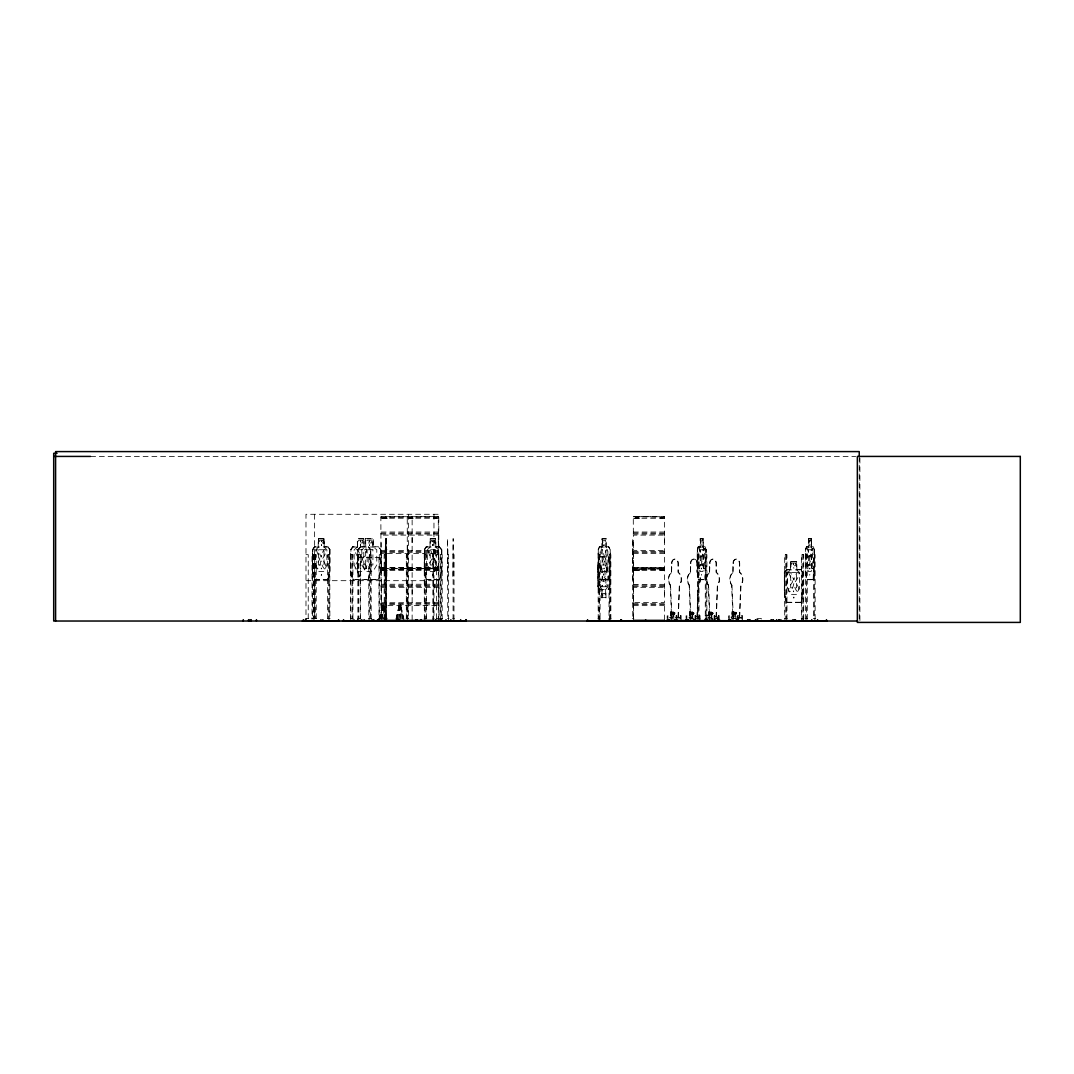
<?xml version="1.0" encoding="UTF-8"?>
<svg xmlns="http://www.w3.org/2000/svg" width="1074" height="1074" viewBox="0 0 1074 1074"><rect width="100%" height="100%" fill="white"/><g stroke="black" fill="none" stroke-linecap="round" stroke-linejoin="round"><path stroke-width="0.75" stroke-dasharray="5 3.75" d="M381.136 594.956L381.136 605.642L438.34 605.642L438.299 619.953M438.299 594.956L438.34 553.432L381.109 553.432L381.136 542.732M407.301 619.953L407.301 594.956M407.274 602.581L407.301 542.732M412.134 594.956L412.134 516.648L412.188 517.332M412.134 542.732L412.134 535.107M438.299 542.732L438.299 516.648L438.367 517.332M633.392 594.956L633.392 619.953M633.392 542.732L633.365 602.581L664.43 602.581L664.39 516.648L664.457 517.332M664.39 594.956L664.39 587.33L633.365 587.33M664.39 542.732L664.39 535.107L633.365 535.107L633.365 550.358L664.39 550.452M386.063 568.629L386.049 549.579L385.714 557.218C385.042 528.932 385.069 590.109 385.727 560.87L386.116 568.992L386.103 568.079M386.103 544.693L386.116 545.377L386.103 544.612M386.076 541.618L386.076 541.524M386.452 579.705L386.452 546.76M386.895 571.543L386.721 579.705L385.177 579.705L385.029 571.543L385.445 579.705M386.103 575.087L386.116 574.617M381.109 516.742L438.34 516.648L380.867 516.755L381.136 619.953M381.136 550.452L438.34 550.358L438.34 535.107L381.109 535.107M407.301 550.452L407.247 517.332M438.299 553.432L438.313 550.452M438.299 605.642L438.34 587.33L381.109 587.33L380.746 585.706L381.136 584.256L438.34 584.256M664.457 517.265L633.271 516.661L664.457 516.728L633.271 516.661L633.365 535.107M664.39 619.953L664.39 602.675M369.214 568.052L369.12 568.79M382.384 619.242L382.975 605.092M399.246 619.242L399.823 605.092M386.627 565.005L386.345 571.543L385.566 565.005M677.989 617.268L679.318 585.276A8.297 6.417 -90 0 0 677.989 572.214L677.989 563.259A4.148 3.209 -90 0 0 674.767 559.098A4.148 3.209 -90 0 0 671.559 563.259L671.559 572.214A8.297 6.417 -90 0 0 670.23 585.276L671.559 617.268M678.312 617.268L679.641 585.276A8.297 6.417 -90 0 0 678.312 572.214L678.312 563.259A4.148 3.209 -90 0 0 675.103 559.098L674.767 559.098M696.905 617.268L698.234 585.276A8.297 6.417 -90 0 0 696.905 572.214L696.905 563.259A4.148 3.209 -90 0 0 693.683 559.098A4.148 3.209 -90 0 0 690.475 563.259L690.475 572.214A8.297 6.417 -90 0 0 689.146 585.276L690.475 617.268M697.227 617.268L698.556 585.276A8.297 6.417 -90 0 0 697.227 572.214L697.227 549.673L698.14 546.76L700.382 546.76M716.022 617.268L717.351 585.276A8.297 6.417 -90 0 0 716.022 572.214L716.022 563.259A4.148 3.209 -90 0 0 712.8 559.098A4.148 3.209 -90 0 0 709.592 563.259L709.592 572.214A8.297 6.417 -90 0 0 708.263 585.276L709.592 617.268M716.345 617.268L717.674 585.276A8.297 6.417 -90 0 0 716.345 572.214L716.345 563.259A4.148 3.209 -90 0 0 713.136 559.098L712.8 559.098M739.382 617.268L740.711 585.276A8.297 6.417 -90 0 0 739.382 572.214L739.382 563.259A4.148 3.209 -90 0 0 736.173 559.098A4.148 3.209 -90 0 0 732.951 563.259L732.951 572.214A8.297 6.417 -90 0 0 731.622 585.276L732.951 617.268M739.704 617.268L741.033 585.276A8.297 6.417 -90 0 0 739.704 572.214L739.704 563.259A4.148 3.209 -90 0 0 736.495 559.098L736.173 559.098M385.15 619.376L385.002 549.673L385.821 546.76M385.284 571.583L385.445 546.76M381.122 602.756L438.313 602.675M633.378 584.444L664.39 584.35M381.7 619.242L382.854 605.092M398.561 619.242L399.703 605.092M674.338 612.61L674.351 613.496L670.673 613.227L674.365 612.959L674.244 614.073M671.022 613.415L671.8 612.247L673.062 612.516M671.049 613.106C672.942 615.174 672.056 612.569 674.405 613.845M674.754 612.355C672.552 613.724 672.512 613.657 673.613 612.368M673.264 613.496L673.049 612.717M674.848 612.516L674.297 614.247M692.314 612.355C696.69 614.529 687.011 613.966 690.609 612.918M689.991 613.294L690.528 612.355M691.025 614.113C691.132 612.019 690.636 613.361 691.388 613.764M692.18 612.972C692.851 614.328 690.985 612.892 690.475 613.67M692.112 613.496L692.206 612.771M693.965 613.496L693.764 612.516M712.277 614.073L712.492 612.999L708.733 613.106M712.008 612.489C710.384 612.784 710.505 615.147 709.283 612.972M710.518 612.704L709.538 613.415L710.867 612.704M710.223 613.549L709.498 613.16M711.23 613.496L710.263 614.207L709.726 612.918M711.632 612.972L712.344 613.63M712.545 613.241L709.109 613.16M713.082 613.496L712.317 612.851M735.153 612.368L736.106 613.227L732.643 612.972M733.515 612.999C733.193 613.093 734.401 613.845 734.106 613.308M734.106 612.247L732.857 613.294L734.16 612.972M732.575 613.496L733.904 614.247L736.361 613.227L733.73 612.583L732.965 613.67M733.73 614.113L735.005 612.368M734.656 612.972L734.106 612.395L734.227 614.086M734.361 612.596L734.992 613.496M734.992 612.972C734.697 615.187 732.401 610.878 733.703 614.207M735.891 612.704L735.583 613.469M735.891 614.207L736.24 612.516M672.619 612.717C670.646 613.079 673.197 614.328 673.465 612.704M673.935 613.872L674.177 613.469M691.213 613.147L692.086 613.227M701.443 556.493L701.577 556.493M709.444 612.918L709.927 613.549L709.981 612.516M709.86 613.737L710.357 612.368L712.868 612.704L712.532 614.073L710.478 614.247M711.767 613.952L712.451 612.838L712.572 613.751L711.431 612.355L710.33 613.026M733.69 613.227L733.811 614.086L735.757 613.858M735.932 613.361L735.032 613.737L735.368 612.489M809.783 555.835L809.662 556.708L809.729 555.835M704.933 579.705L705.833 549.754L704.906 546.76M809.756 541.068L809.85 541.846L809.783 540.96M813.166 579.705L814.065 549.754L813.139 546.76M438.367 568.938L381.082 569.556L381.163 568.777L438.662 568.388L380.76 568.468L438.528 569.019M633.432 568.911L633.271 568.146L664.511 568.146L633.016 569.207L664.618 569.019M380.491 619.242L382.639 605.092L379.981 619.242M397.34 619.242L399.488 605.092M603.843 556.493L604.031 556.493M598.137 564.951L599.373 556.775M608.542 579.436L609.871 571.543M608.636 579.705L610.005 571.583M610.233 571.583L608.864 579.705L599.265 579.705L598.043 571.583L599.507 579.705M396.843 619.242L399.407 605.092M691.28 612.851L692.059 612.717L691.804 613.751M710.921 613.751L710.8 612.972M734.415 613.227L734.146 613.845L734.052 612.583M672.19 613.549L672.431 612.596M692.891 613.616L692.341 614.059L691.616 612.395L690.81 613.549L691.347 612.596M672.942 613.791L671.76 613.737L672.686 613.093M675.036 613.737L673.371 613.63L674.123 613.872M673.734 612.851L673.841 614.1L673.089 612.381M674.203 613.724C676.231 613.16 671.921 611.885 672.351 613.415M691.361 614.247L692.448 612.704L693.039 613.872M692.945 612.61L692.408 613.764L693.67 612.355M692.73 612.704C694.999 612.918 690.73 614.476 694.032 613.496M692.676 613.2L693.16 614.073L693.415 612.704M710.384 613.657L711.095 613.952L711.552 612.704L712.183 614.207L713.149 613.496M710.505 613.227L711.163 614.086L711.297 612.972M711.847 612.704L712.223 613.751L712.196 612.717M734.562 613.737L734.589 612.972M735.959 614.207L734.482 612.381M735.905 613.241L735.583 613.616C735.609 613.12 735.583 613.187 735.328 613.872M327.852 579.436L329.584 571.543L329.584 549.781L327.852 547.028M327.986 579.705L329.973 571.583L329.973 549.673L328.134 546.76L323.999 546.76M379.283 619.242L382.425 605.092L383.794 605.092L387.083 619.242M396.131 619.242L399.273 605.092L400.642 605.092L403.931 619.242M379.095 619.242L382.398 605.092M395.957 619.242L399.246 605.092M800.949 602.527L802.828 594.365L802.855 572.509L800.788 569.851M432.607 556.708L432.795 555.929L432.983 556.708M439.602 579.705L441.763 571.583L441.763 549.646L439.736 546.76L435.802 546.76M441.763 571.583L439.79 579.705L426.029 579.705M321.421 541.068L321.314 541.524M671.411 612.918L672.069 613.254L671.317 613.348M674.096 612.368C675.506 614.865 674.553 611.119 672.337 612.583M693.28 613.858C688.756 615.577 692.139 609.764 693.885 613.227M321.368 555.835L321.609 556.708L321.475 555.835M432.513 541.82L432.741 540.96L433.064 541.82M432.513 556.681L432.741 555.835L433.064 556.694M412.134 619.953L412.161 587.33M673.962 613.657C672.7 615.013 672.928 610.596 673.505 613.737M711.995 613.657L711.069 613.63M793.713 563.89L793.511 564.669M793.511 579.544L793.834 579.222M793.418 564.642L793.646 563.783M793.418 579.517L793.646 578.658M360.287 556.708L360.569 555.835M691.388 613.227L692.18 612.368M691.75 612.704L691.361 613.496M712.478 613.872C708.115 615.456 711.364 610.126 712.102 614.073M710.854 613.227L710.075 612.355M735.515 613.872L735.14 612.851M360.502 541.068L360.81 541.86L360.569 540.96M368.275 579.436L370.664 571.543M368.436 579.705L370.892 571.583L370.745 549.646M380.76 571.543L378.343 579.436L352.782 579.436M360.179 556.681L360.542 555.808M600.138 571.489L602.138 564.951L602.165 549.754L605.884 549.754L605.884 565.005L607.871 571.489L607.871 586.74L605.87 589.451L606.005 597.896L601.762 597.896L601.762 589.733M673.17 613.227L674.526 613.106M698.395 546.76L697.321 549.781L697.429 619.376M698.449 547.028L697.576 549.781L698.369 579.705M806.641 546.76L805.554 549.781L805.46 571.583L806.359 579.705L813.421 579.705L814.414 571.583L814.414 549.646L814.32 619.376M805.809 549.781L806.681 547.028M672.029 612.798C671.29 614.878 673.089 610.596 672.364 612.851M690.381 613.16L691.025 612.355M690.716 613.053L690.864 612.516M691.616 613.643L690.851 614.247L690.099 613.496M692.032 613.737L692.032 612.717M709.041 613.348L709.646 612.355M711.028 613.952L711.23 612.972M733.193 613.415L733.22 612.717M734.16 613.496L733.542 614.207M734.925 612.972L735.959 612.247M438.447 604.931L380.854 604.514M369.443 541.068L369.08 541.86L369.362 540.96M369.067 556.694L369.429 555.808L369.805 556.681M664.699 604.514L633.177 604.662M438.514 586.444L380.921 586.35M664.564 586.525L633.177 586.35M604.031 545.364L603.843 545.498M633.177 533.026L664.699 533.16M633.177 585.236L664.699 585.384M412.335 569.502L412.161 568.777M633.083 551.486L664.699 551.486M633.083 603.709L664.699 603.709M664.672 552.291L633.177 552.452M598.205 619.376L598.043 549.673L599.305 546.76L602.259 546.76M598.272 571.583L598.272 549.673L599.547 546.76M598.406 549.781L599.601 547.028M608.434 589.451L609.629 586.699L609.629 564.951L608.434 557.057M608.488 589.733L609.871 586.699M610.099 619.376L610.233 549.646L610.005 586.807L608.73 589.733L605.763 589.733M674.002 613.227C675.801 611.952 674.244 615.63 672.445 614.247M693.079 613.966L693.616 613.227M712.21 613.361L712.8 612.838L712.21 613.616M712.559 613.616L712.532 612.704M735.583 613.616L735.583 612.838L736.334 613.227M380.854 603.628L438.554 603.642M408.201 518.245L413.584 518.245M408.201 570.455L413.584 570.455M434.366 518.245L437.091 518.245M434.366 570.455L437.091 570.455M660.456 518.245L663.182 518.245M660.456 570.455L663.182 570.455M672.149 614.207C673.653 612.395 669.854 613.267 672.606 613.469M732.092 613.106L735.865 612.999M382.586 518.245L387.405 518.245M382.586 570.455L387.405 570.455M634.841 518.245L639.661 518.245M634.841 570.455L639.661 570.455M424.337 619.376L424.243 549.673L426.083 546.76L430.218 546.76M426.217 579.705L424.243 571.583L424.445 549.673L426.284 546.76M426.365 547.028L424.633 549.781L424.633 571.543L426.365 579.436M328.188 579.705L314.427 579.705L312.453 571.583L312.453 549.646L314.481 546.76L318.414 546.76M312.641 549.754L314.682 546.76M314.763 547.028L312.829 549.754L312.829 571.543L314.763 579.436M350.58 619.376L350.701 549.673L352.836 546.76M352.943 547.028L350.916 549.781L350.768 571.543L352.782 579.705M802.855 594.405L801.123 602.527L786.45 602.527L784.329 594.405L784.329 572.469L786.678 569.582M784.53 572.576L786.772 569.851M679.882 618.006L679.815 617.282L669.867 617.657L679.748 618.047L679.815 617.282M741.275 618.006C721.768 613.241 735.14 622.759 741.221 617.282M673.277 613.643L672.297 613.294M710.921 614.059L711.189 613.227M412.188 568.938L412.188 568.133M691.804 614.059L692.931 614.1M693.227 613.63L692.73 613.845M360.461 546.76L357.629 549.646L357.629 571.583L360.381 579.705M360.569 547.028L357.897 549.754L358.004 619.376M633.392 568.75L664.658 568.978M321.193 568.106L321.542 568.925L321.247 568.173M381.203 567.743L438.246 567.743M664.363 518.272L633.459 518.245M664.363 570.495L633.432 570.495M709.417 612.516L710.424 612.61M711.767 612.516L711.095 612.838M793.471 590.928L793.726 591.801L793.485 591.036M693.415 614.073L693.012 612.368M712.438 613.845L712.129 612.368M733.824 612.596L732.804 612.918M735.891 614.073L735.489 612.368M438.246 518.245L381.203 518.245M360.77 568.227L360.421 568.965L360.77 568.106M672.566 612.368L672.418 614.086M710.76 612.838L711.646 612.368M733.958 612.368L733.247 613.67M733.663 612.771L734.455 612.516M357.494 547.028L354.138 549.754L354.138 565.005L357.494 571.543L363.777 571.543L367.147 565.005L367.147 549.754L363.777 547.028M321.394 574.402L321.408 575.248M664.564 569.448L633.338 569.556M692.529 612.851L691.978 612.516M691.898 612.623L692.408 613.751M369.161 568.213L369.268 568.871M688.971 617.282C699.778 622.423 704.383 613.281 689.105 618.033M698.677 617.268L698.677 618.047M708.088 617.282C718.895 622.423 723.5 613.281 708.222 618.033M717.781 617.268L717.781 618.047M604.004 545.498L604.018 544.572L603.816 545.444M733.69 612.395L736.24 612.704M690.461 612.355L691.32 612.355M690.958 612.355L691.817 612.355M734.039 614.207L734.562 613.227M735.811 613.482L735.207 612.704M604.004 575.234L603.83 574.348M360.34 574.308L360.824 575.127L360.542 574.402M701.537 545.404L701.51 544.652M711.646 613.214L711.028 612.61M733.435 613.267L732.71 613.348M670.055 617.282L670.122 618.047M731.448 617.282L731.515 618.047M360.528 544.961L360.408 545.404M432.661 545.498L433.023 544.746L432.835 545.498M701.523 575.248L701.523 574.295M809.756 575.248L809.769 574.295M793.699 567.475L793.887 568.28M407.274 568.965L407.14 569.448M432.634 574.348L433.064 575.127L432.674 574.295M432.809 575.248L432.822 574.402L432.728 575.14M793.834 597.117L793.78 597.963M360.528 575.248L360.327 574.348M793.686 578.631L793.565 579.316M90.605 456.423L855.669 456.423M438.367 517.265L380.961 517.238M381.109 532.033L438.34 532.033M633.365 532.033L664.43 532.033M380.894 533.107L438.622 533.16M380.894 534.047L438.554 534.047M633.15 534.047L664.645 534.047M365.402 538.598L373.255 538.598L373.161 546.76L378.545 546.76M318.414 538.866L323.999 538.866M363.938 538.866L357.494 538.866L357.655 547.028M385.566 538.866L386.345 538.866M430.218 538.866L435.802 538.866M606.112 538.866L602.165 538.866L602.165 547.028L600.165 549.754L600.057 621.027M700.221 538.866L703.188 538.866M808.467 538.866L811.42 538.866M385.928 540.222L385.928 542.947M432.903 541.524L432.983 541.846M701.564 541.524L701.577 541.618M321.287 541.618L321.475 540.96M321.556 545.498L321.314 544.572L321.596 545.444M360.354 545.498L360.636 544.572L360.314 545.444M360.381 546.76L368.516 546.76M386.09 546.76L386.895 549.754M606.018 546.76L608.837 546.76L610.233 549.646M808.615 546.76L806.386 546.76L805.46 549.673L805.661 619.376M811.259 546.76L813.394 546.76L814.32 549.754M314.561 547.028L328.04 547.028M352.782 547.028L378.424 547.028L380.76 549.781M385.19 547.028L386.707 547.028M426.177 547.028L439.655 547.028M599.373 547.028L608.77 547.028M698.194 547.028L705.121 547.028M806.426 547.028L813.354 547.028M312.453 549.646L312.641 619.376M327.932 546.76L329.973 549.673M350.701 549.673L352.688 546.76L357.427 546.76L357.28 538.598L364.167 538.598L364.005 546.76M357.494 549.754L363.777 549.754L363.777 565.005L357.494 565.005M441.763 549.646L441.575 619.376M380.894 551.418L438.514 551.338M438.554 552.372L380.854 552.291M633.365 553.432L664.43 553.432M305.983 554.64L308.238 554.64L308.225 618.611M329.879 554.64L327.677 554.64L327.677 621.027M350.58 554.64L352.916 554.64L352.916 621.027M358.004 554.64L360.408 554.64L360.408 619.376M385.15 554.64L384.13 554.64L384.277 621.027M385.606 554.64L386.627 554.64M408.523 554.64L406.321 554.64L406.321 618.611M424.337 554.64L426.539 554.64L426.539 621.027M433.117 554.64L433.117 618.611L433.091 554.64L433.977 554.64M438.783 554.64L436.527 554.64L436.527 618.611M447.777 554.64L448.637 554.64L448.637 621.027M453.067 554.64L454.087 554.64L453.953 621.027M598.205 554.64L600.057 554.64M632.761 554.64L633.62 554.64L633.62 621.027M697.429 554.64L699.026 554.64L699.026 621.027M805.661 554.64L807.272 554.64L807.272 621.027M599.238 557.057L608.663 557.057M357.615 557.379L380.934 557.379M693.683 559.098L694.019 559.098A4.148 3.209 -90 0 1 697.227 563.259L696.905 563.259M790.706 561.689L796.653 561.689M671.559 563.259L671.894 563.259A4.148 3.209 -90 0 1 675.103 559.098M690.475 563.259L690.81 563.259A4.148 3.209 -90 0 1 694.019 559.098M709.592 563.259L709.927 563.259A4.148 3.209 -90 0 1 713.136 559.098M732.951 563.259L733.287 563.259A4.148 3.209 -90 0 1 736.495 559.098M602.138 564.951L605.884 565.005M381.136 567.743L438.299 567.743M381.082 569.489L438.367 569.489M786.504 569.582L790.679 569.582M796.68 569.582L801.056 569.582M786.584 569.851L800.976 569.851M381.163 570.495L438.299 570.455M312.453 571.583L314.615 579.705M350.701 571.583L352.621 579.705L378.612 579.705L381.015 571.583L380.934 549.673L378.451 546.76M697.482 571.583L698.113 579.705L705.188 579.705L706.182 549.646L706.088 619.376M814.159 571.583L813.354 579.436L806.426 579.436M671.559 572.214L671.894 563.259M690.475 572.214L690.81 563.259M709.592 572.214L709.927 563.259M732.951 572.214L733.287 563.259M784.329 572.469L784.503 594.405L786.624 602.527M802.855 572.509L800.882 569.582M321.542 574.295L321.193 575.181L321.582 574.348M314.561 579.436L328.04 579.436M385.19 579.436L386.707 579.436M426.177 579.436L439.655 579.436M599.373 579.436L608.77 579.436M698.194 579.436L705.121 579.436M447.777 579.705L447.509 538.598L447.777 619.376M632.761 579.705L632.479 538.598L632.761 619.376M305.983 580.685L438.783 580.685M380.894 585.317L438.581 585.397M670.23 585.276L670.565 585.276A8.297 6.417 -90 0 1 671.894 572.214M689.146 585.276L689.481 585.276A8.297 6.417 -90 0 1 690.81 572.214M708.263 585.276L708.598 585.276A8.297 6.417 -90 0 1 709.927 572.214M731.622 585.276L731.958 585.276A8.297 6.417 -90 0 1 733.287 572.214M597.775 564.911L598.003 586.847M599.238 589.451L608.663 589.451M602.004 589.733L599.185 589.733L597.775 586.847M601.896 597.627L605.87 597.627M786.584 602.259L800.976 602.259M633.365 605.642L664.43 605.642M691.253 612.583L693.307 612.489M712.424 612.489L709.35 613.348M690.233 613.348L690.569 613.227M671.559 613.67L671.814 613.361M705.202 615.617L710.29 615.617L710.29 619.067M732.374 618.382L737.878 618.382L737.878 619.067M305.714 618.611L308.493 618.611M311.809 618.611L316.454 618.611M327.449 618.611L330.107 618.611M350.352 618.611L353.145 618.611M357.749 618.611L360.649 618.611M368.583 618.611L371.389 618.611M378.746 618.611L381.646 618.611M383.888 618.611L386.868 618.611M406.093 618.611L408.751 618.611M424.109 618.611L426.767 618.611M432.822 618.611L434.232 618.611M436.259 618.611L439.038 618.611M439.763 618.611L442.407 618.611M447.522 618.611L448.905 618.611M452.812 618.611L454.342 618.611M598.003 618.611L600.259 618.611M608.797 618.611L611.066 618.611M632.492 618.611L633.875 618.611M697.214 618.611L699.241 618.611M705.081 618.611L707.095 618.611M784.517 618.611L787.202 618.611M801.244 618.611L803.929 618.611M805.46 618.611L807.487 618.611M813.313 618.611L815.341 618.611M369.295 575.234L369.644 574.348M433.023 568.106L432.768 568.978L432.997 568.213M733.609 612.247L732.159 613.429M369.335 544.948L369.657 545.444M809.863 568.106L809.769 568.992L809.85 568.213M701.617 568.106L701.537 568.992L701.617 568.213M604.098 568.106L603.964 568.992L604.071 568.213M368.369 546.76L370.892 549.646M370.517 549.754L368.275 547.028L370.664 549.754L370.664 619.376M600.138 586.74L602.138 589.451L602.138 597.627M439.534 546.76L441.575 549.754M439.454 547.028L441.387 549.754M608.596 546.76L610.099 549.754M598.137 586.74L599.467 589.451M599.413 589.733L597.909 586.74L597.909 564.951L599.144 556.775L608.77 556.775L610.005 564.911M706.088 549.754L705.162 546.76L703.027 546.76L703.027 538.598M357.897 571.543L360.569 579.436M600.165 565.005L602.165 571.543L605.884 571.543L607.871 565.005L607.871 549.754L605.884 547.028L606.018 538.598M784.705 594.365L786.772 602.259M350.916 571.543L352.943 579.436M403.757 619.242L400.602 605.092L403.045 619.242M383.754 605.092L386.909 619.242M386.197 619.242L383.633 605.092L385.942 620.812M608.528 556.775L609.871 564.951M598.406 571.543L599.601 579.436M400.401 605.092L402.79 620.812M805.809 571.543L806.614 579.705M400.186 605.092L401.327 619.242M384.479 619.242L383.337 605.092L383.794 619.242M386.439 547.028L386.627 549.754L386.372 538.598L385.553 538.598L385.566 547.028M731.958 585.276L733.287 617.268M708.598 585.276L709.927 617.268M689.481 585.276L690.81 617.268M670.565 585.276L671.894 617.268M400.065 605.092L400.642 619.242M859.898 458.088L859.898 621.027M859.24 456.423L859.24 621.027M815.126 619.376L815.126 554.64L813.528 554.64L813.528 619.376M811.514 546.76L811.514 538.598L808.36 538.598L808.467 547.028L807.004 549.754L807.004 565.005L808.467 571.543L811.165 571.543L812.615 565.005L812.615 549.754L811.165 547.028L811.165 538.866M811.259 538.598L811.42 547.028M808.615 538.598L808.709 547.028M806.48 554.64L806.467 619.376M803.701 619.376L803.701 554.64L801.446 554.64L801.446 619.376M803.137 554.64L803.137 619.376M802.64 572.603L802.64 594.365M802.01 554.64L802.01 621.027M796.854 569.582L796.854 561.42L790.504 561.42L790.504 569.582M796.68 561.42L796.465 569.851L799.553 572.576L799.553 587.827L796.465 594.365L790.706 594.365L787.618 587.827L787.618 572.576L790.706 569.851L790.679 561.42M793.874 597.171L793.874 598.017M790.88 561.689L790.88 569.851M786.974 619.376L786.974 554.64L784.705 554.64L784.705 619.376M786.41 554.64L786.41 619.376M785.282 554.64L785.282 619.376M761.251 619.067L761.251 618.382L755.734 618.382L755.734 619.067M742.537 619.94L742.537 615.617L737.462 615.617L737.462 619.067M741.785 615.617L741.785 619.067M738.2 615.617L738.2 618.49M735.234 619.067L735.234 611.804L731.918 611.804L731.918 619.067M734.858 611.804L734.858 619.067M733.649 619.067L733.649 615.617L728.575 615.617L728.575 618.49M732.898 615.617L732.898 619.94M732.293 611.804L732.374 619.067M729.313 615.617L729.313 619.067M719.177 619.94L719.177 615.617L714.089 615.617L714.089 619.067M718.761 619.067L718.761 618.382L713.257 618.382L713.257 619.067M718.425 615.617L718.425 619.067M714.841 615.617L714.841 618.49M711.874 619.067L711.874 611.804L708.545 611.804L708.545 619.067M711.498 611.804L711.498 619.067M709.538 615.617L709.538 619.94M708.934 611.804L708.934 619.067M706.893 619.376L706.893 554.64L705.282 554.64L705.282 619.376M705.954 615.617L705.954 619.067M703.188 547.028L703.282 538.598L700.127 538.598L700.221 547.028L698.771 549.754L698.771 565.005L700.221 571.543L702.933 571.543L704.383 565.005L704.383 549.754L702.933 547.028L702.933 538.866M700.382 538.598L700.476 547.028M700.06 619.94L700.06 615.617L694.972 615.617L694.972 619.067M699.845 619.067L699.845 618.382L694.341 618.382L694.341 619.067M699.308 615.617L699.308 619.067M698.221 554.64L698.234 619.376M695.724 615.617L695.724 618.49M692.757 619.067L692.757 611.804L689.427 611.804L689.427 619.067M692.381 611.804L692.381 619.067M691.173 619.067L691.173 615.617L686.085 615.617L686.085 618.49M690.421 615.617L690.421 619.94M689.817 611.804L689.817 619.067M686.836 615.617L686.836 619.067M681.144 619.94L681.144 615.617L676.056 615.617L676.056 619.067M680.392 615.617L680.392 619.067M676.808 615.617L676.808 618.49M673.841 619.067L673.841 611.804L670.512 611.804L670.512 619.067M673.465 611.804L673.465 619.067M672.257 619.067L672.257 615.617L667.169 615.617L667.169 618.49M671.505 615.617L671.505 619.94M670.901 611.804L670.901 619.067M667.921 615.617L667.921 619.067M662.577 517.319L662.47 518.245M662.577 569.529L662.47 570.455M661.154 517.319L661.154 518.245M661.154 569.529L661.154 570.455M638.735 518.272L638.936 517.426L635.566 517.963M638.936 569.636L638.735 570.495M635.768 517.426L635.768 518.272M635.768 569.636L635.768 570.495M610.864 619.376L610.864 554.64L609.012 554.64L609.012 619.376M609.764 554.64L609.764 619.376M606.112 547.028L606.246 538.598L602.031 538.598L602.031 546.76M605.629 589.451L605.763 597.896M602.259 538.598L602.393 547.028M601.896 589.451L602.004 597.896M599.305 554.64L599.305 619.376M598.956 554.64L598.956 619.376M453.067 619.376L453.161 538.598L452.879 579.705M447.871 549.552L447.871 568.992M442.193 619.376L442.193 554.64L439.991 554.64L439.991 619.376M440.595 554.64L440.595 619.376M438.783 618.611L438.783 514.285L305.983 514.285L305.983 618.611M436.393 517.319L436.393 518.245M436.393 569.529L436.393 570.455M435.802 547.028L435.99 538.598L430.03 538.598L430.03 546.76M435.601 538.866L435.601 547.028L438.501 549.754L438.501 565.005L435.601 571.543L430.218 571.543L427.331 565.005L427.331 549.754L430.218 547.028L430.218 538.598M435.064 517.319L435.064 518.245M434.97 569.529L435.064 570.455M433.963 514.285L433.977 618.611M432.715 545.404L432.862 544.558L432.621 545.444M425.922 554.64L425.922 619.376M424.955 554.64L424.955 619.376M412.859 517.963L409.476 517.963M412.658 517.426L412.658 518.272M412.658 569.636L412.658 570.495M410.322 517.963L410.214 518.245M410.322 570.187L410.214 570.455M409.677 517.426L409.677 518.272M409.677 569.636L409.677 570.495M408.791 517.319L408.899 518.245M408.899 569.529L408.899 570.455M408.523 514.285L408.523 618.611M407.919 554.64L407.919 618.611M406.925 554.64L406.925 618.611M386.68 517.963L383.311 517.963M386.64 549.646L386.627 619.376M386.479 517.426L386.479 518.272M386.465 619.376L386.345 549.754L385.754 619.376M386.09 538.598L386.076 547.028M385.821 538.598L385.606 619.376M383.512 517.426L383.512 518.272M383.512 569.636L383.512 570.495M381.404 619.376L381.404 554.64L379.001 554.64L379.001 619.376M380.666 549.781L380.666 571.543M379.27 554.64L379.27 621.027M372.987 547.028L372.987 538.866L365.657 538.866L365.737 547.028L361.777 549.754L361.777 565.005L365.657 571.543L372.906 571.543L376.786 565.005L376.786 549.754L372.906 547.028L372.906 538.866M371.161 619.376L371.161 554.64L368.812 554.64L368.812 619.376M369.537 544.652L369.537 545.404M369.523 574.402L369.523 575.14M369.308 554.64L369.308 619.376M365.482 538.598L365.402 546.76M363.777 538.866L363.938 547.028M360.139 554.64L360.139 619.376M358.273 554.64L358.273 619.376M357.723 549.646L357.723 571.583M352.433 554.64L352.433 619.376M351.064 554.64L351.064 619.376M329.772 549.673L329.879 619.376M329.262 554.64L329.262 619.376M328.295 554.64L328.295 619.376M324.187 546.76L324.187 538.598L318.226 538.598L318.226 546.76M323.999 538.598L323.999 547.028L326.885 549.754L326.885 565.005L323.999 571.543L318.602 571.543L315.716 565.005L315.716 549.754L318.602 547.028L318.602 538.866M323.811 538.866L323.811 547.028M318.414 538.598L318.414 547.028M316.226 618.611L316.226 554.64L312.024 554.64L312.024 619.376M315.622 554.64L315.622 618.611M314.628 514.285L314.628 618.611M314.226 554.64L314.226 619.376M314.024 554.64L314.024 618.611M313.621 554.64L313.621 619.376M386.076 556.493L386.076 556.399M809.863 544.8L809.689 545.498L809.863 544.693M704.463 568.495L703.524 568.75L701.926 560.87L700.355 568.737L699.416 568.804L701.309 559.057L699.644 549.593L701.886 557.218C707.82 532.382 700.315 566.616 704.463 568.495M812.696 568.495L811.769 568.75L810.172 560.87L808.601 568.737L807.661 568.804L809.554 559.057L807.89 549.593L810.118 557.218C816.052 532.382 808.547 566.616 812.696 568.495M600.218 567.69L602.863 577.369C597.654 586.699 601.843 592.324 603.736 579.275C605.669 592.338 609.576 586.632 604.514 577.423C609.925 567.528 605.535 561.984 603.669 575.624L601.467 567.743L600.218 567.69M607.83 568.495L606.555 568.75L604.353 560.87C602.501 574.509 598.124 568.952 603.507 559.057C598.473 549.861 602.366 544.142 604.286 557.218C606.179 544.156 610.354 549.794 605.159 559.124L607.83 568.495M316.199 549.727L319.864 559.124C311.997 569.878 318.481 573.838 321.019 560.87C323.395 573.852 330.201 569.878 322.254 559.057C329.718 548.948 323.583 544.787 321.113 557.218L318.079 549.807L316.199 549.727M788.652 572.549L792.572 581.947C784.127 592.861 791.149 596.54 793.807 583.692C796.304 596.553 803.647 592.875 795.122 581.893C803.137 571.596 796.492 567.73 793.914 580.041L790.652 572.63L788.652 572.549M603.843 541.618L603.843 541.618M438.232 568.495L436.366 568.75L433.198 560.87C430.808 573.852 424.015 569.878 431.963 559.057C424.498 548.948 430.634 544.787 433.104 557.218C435.507 544.827 442.045 548.854 434.352 559.124L438.232 568.495M366.744 568.495L364.583 568.75L360.877 560.87C358.219 573.57 350.111 570.267 359.441 559.057C350.661 548.546 358.018 545.068 360.77 557.218C363.442 545.109 371.268 548.452 362.22 559.124L366.744 568.495M633.432 567.703L664.39 567.743L633.459 567.743M323.032 540.222L319.569 540.222L319.569 542.947L323.032 542.947L323.032 540.222M362.663 540.222L358.622 540.222L358.622 542.947L362.663 542.947L362.663 540.222M371.617 540.222L366.959 540.222L366.959 542.947L371.617 542.947L371.617 540.222M434.648 540.222L431.184 540.222L431.184 542.947L434.648 542.947L434.648 540.222M605.212 540.222L602.823 540.222L602.823 542.947L605.212 542.947L605.212 540.222M702.45 540.222L700.704 540.222L700.704 542.947L702.45 542.947L702.45 540.222M810.682 540.222L808.95 540.222L808.95 542.947L810.682 542.947L810.682 540.222M323.999 549.754L318.602 549.754L318.602 565.005L323.999 565.005L323.999 549.754M372.906 549.754L365.657 549.754L365.657 565.005L372.906 565.005L372.906 549.754M435.601 549.754L430.218 549.754L430.218 565.005L435.601 565.005L435.601 549.754M702.933 549.754L700.221 549.754L700.221 565.005L702.933 565.005L702.933 549.754M811.165 549.754L808.467 549.754L808.467 565.005L811.165 565.005L811.165 549.754M795.445 563.044L791.739 563.044L791.739 565.77L795.445 565.77L795.445 563.044M605.87 571.489L602.138 571.489L602.138 586.74L605.87 586.74L605.87 571.489M796.465 572.576L790.706 572.576L790.706 587.827L796.465 587.827L796.465 572.576M605.199 593.546L602.809 593.546L602.809 596.258L605.199 596.258L605.199 593.546"/><path stroke-width="1.5" d="M709.296 620.812L710.639 620.92L709.901 619.94L709.135 620.906M666.417 620.906L667.182 619.94L667.934 620.92L666.471 620.96L792.813 620.691L776.381 620.866M695.16 620.96L696.435 620.92L695.684 619.94L695.026 620.812M712.277 620.987L711.001 620.906L711.767 619.94L712.518 620.92L712.935 619.94L713.673 620.92L712.398 620.96M718.358 620.92L716.895 620.96L717.607 619.94L718.358 620.92L685.977 620.866M718.707 620.973L719.486 619.94L720.224 620.92L718.707 621.027M729.971 620.96L730.682 619.94L731.434 620.92L730.454 619.94L728.091 620.96M736.522 619.94L735.999 620.96M736.804 620.987L738.16 619.94L738.778 621.027M794.223 620.866L826.577 620.866M587.424 620.866L645.635 620.691M303.11 620.866L338.807 620.866M730.36 620.423L729.823 621.014M736.898 621.027L735.905 621.014M738.066 620.423L739.14 620.92L738.402 619.94L737.771 621.014M343.277 620.866L361.669 620.691L342.418 620.973M57.056 453.309L53.7 453.309L53.7 621.027L857.562 621.027M53.7 456.423L90.538 456.423M381.082 620.356L438.367 620.383M633.338 620.383L664.457 620.356M667.088 620.423L781.577 620.987L780.879 619.94L780.113 620.906L780.973 620.423M398.723 621.027L364.22 620.691L466.116 620.973L399.904 620.866M586.914 620.973L664.43 620.947M738.482 620.423L737.449 620.96M730.065 621.014L728.816 619.94L728.185 621.014M729.421 621.027L728.575 619.94M736.294 619.94L737.274 620.92M859.24 456.611L859.24 451.59L55.593 451.59L55.593 621.027M826.953 621.027L793.847 621.027M826.456 619.644L826.456 621.027M817.609 619.644L817.609 621.027M811.769 619.644L811.769 621.027M803.177 619.644L803.177 621.027M795.472 619.644L795.472 621.027M794.344 619.644L794.344 621.027M792.948 619.644L792.948 621.027M776.65 619.644L776.65 621.027M718.211 619.644L718.211 621.027M709.377 619.644L709.377 621.027M694.945 619.644L694.945 621.027M686.098 619.644L686.098 621.027M645.635 619.644L645.635 621.027M621.47 619.644L621.47 621.027M620.745 619.644L620.745 621.027M609.32 619.644L609.32 621.027M599.748 619.644L599.748 621.027M587.585 619.644L587.585 621.027M466.103 619.644L466.116 621.027M465.941 619.644L465.941 621.027M460.665 619.644L460.665 621.027M450.865 619.644L450.865 621.027M445.978 619.644L445.965 621.027M441.213 619.644L441.213 621.027M441.052 619.644L441.038 621.027M439.118 619.644L438.957 621.027M435.762 619.644L435.762 621.027M433.265 619.644L433.265 621.027M421.075 619.644L421.075 621.027M417.155 619.644L417.155 621.027M415.651 619.644L415.651 621.027M399.662 619.644L399.662 621.027M398.629 619.644L398.629 621.027M396.964 619.644L396.883 621.027M385.459 619.644L385.459 621.027M378.182 619.644L378.182 621.027M377.565 619.644L377.565 621.027M373.779 619.644L373.779 621.027M372.128 619.644L372.034 621.027M364.073 619.644L364.073 621.027M361.831 619.644L361.831 621.027M357.655 619.644L357.655 621.027M353.95 619.644L353.95 621.027M343.559 619.644L343.559 621.027M339.532 621.027L302.371 621.027M338.565 619.644L338.565 621.027M322.885 619.644L322.885 621.027M320.951 619.644L320.951 621.027M305.808 619.644L305.808 621.027M305.647 619.644L305.647 621.027M305.392 619.644L305.392 621.027M303.351 619.644L303.351 621.027M256.444 619.644L256.444 621.027M251.276 619.644L251.276 621.027M249.96 619.644L249.866 621.027M248.55 619.644L248.55 621.027M243.288 619.644L243.288 621.027M669.062 619.94C666.618 621.188 671.478 621.255 669.062 619.94M674.902 619.94C672.458 621.188 677.318 621.255 674.902 619.94M676.768 619.94C674.324 621.188 679.198 621.255 676.768 619.94M686.098 619.94C683.655 621.188 688.528 621.255 686.098 619.94M687.978 619.94C685.534 621.188 690.394 621.255 687.978 619.94M693.817 619.94C691.374 621.188 696.234 621.255 693.817 619.94M705.215 619.94C702.772 621.188 707.645 621.255 705.215 619.94M707.095 619.94C704.651 621.188 709.511 621.255 707.095 619.94M714.801 619.94C712.357 621.188 717.231 621.255 714.801 619.94M747.934 619.94C745.49 621.188 750.35 621.255 747.934 619.94M749.8 619.94C747.356 621.188 752.23 621.255 749.8 619.94M755.64 619.94C753.196 621.188 758.069 621.255 755.64 619.94M757.519 619.94C755.076 621.188 759.936 621.255 757.519 619.94M771.293 619.94C768.85 621.188 773.71 621.255 771.293 619.94M773.159 619.94C770.729 621.188 775.589 621.255 773.159 619.94M778.999 619.94C776.569 621.188 781.429 621.255 778.999 619.94M1020.3 456.423L857.347 456.423L857.347 622.41L1020.3 622.41L1020.3 456.423"/></g></svg>
